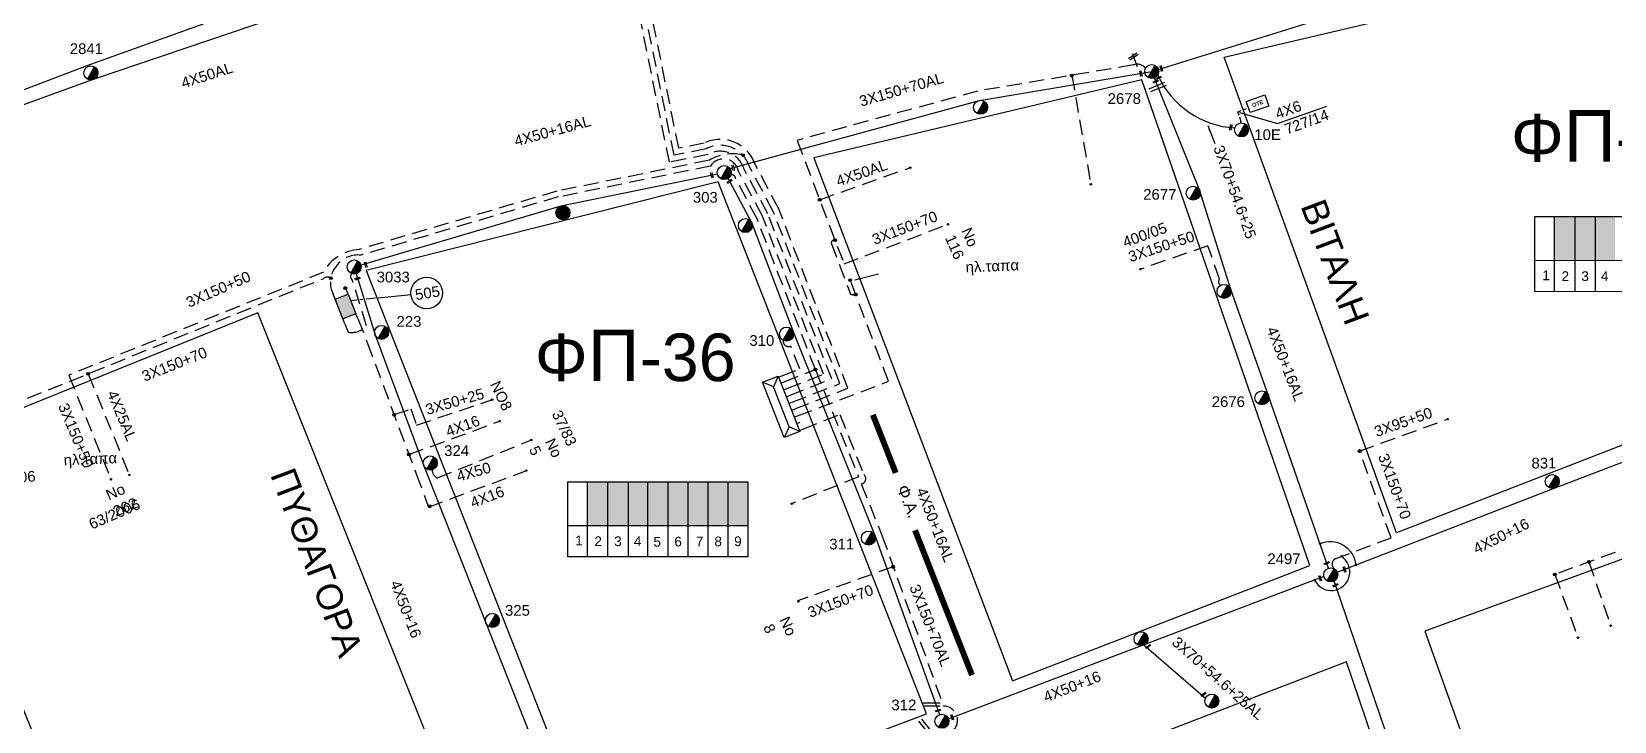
# Model space of a CAD drawing. Header units: millimetres. Extents: x 1421 to 13344, y 800 to 1949.
# Drawn here: x 12440.4 to 12706.8, y 1498.9 to 1615 of the extents above; entities that cross this region are included whole.
import ezdxf

# ---------------------------------------------------------------- set-up
doc = ezdxf.new("R2010")
doc.units = ezdxf.units.MM
doc.linetypes.add('DASHED', pattern=[19.05, 12.7, -6.35])
for name, color, linetype in [('Link Box 4 Διευθύνσεων', 7, 'Continuous'), ('Pillar OTE', 7, 'Continuous'), ('Άγνωστα', 7, 'Continuous'), ('Γυμνά εναέρια ΧΤ και ΦΟΠ (3Φ)   4x50+16AL', 7, 'Continuous'), ('Εναέρια παροχή ΧΤ 4x16', 7, 'SYN_LINE'), ('Επιγραφές - Σχήματα', 7, 'Continuous'), ('Καλωδια ΧΤ  3X95+50', 7, 'Continuous'), ('Καλώδια ΧΤ   3x150+50CU', 7, 'DASHED'), ('Καλώδια ΧΤ   3x150+70AL', 7, 'DASHED'), ('Καλώδια ΧΤ   3x150AL+50CU', 7, 'DASHED'), ('Μηχανική τομή', 7, 'Continuous'), ('Στύλος Ξύλινος', 7, 'Continuous'), ('Στύλος Ξύλινος @ 1', 7, 'Continuous'), ('Στύλος ΦΜ', 7, 'Continuous'), ('Στύλος ΦΜ @ 1', 7, 'Continuous'), ('Συνδέσεις', 7, 'Continuous'), ('Συνεστραμμένα ΧΤ   3x70+54.6+25 AL', 7, 'SYN_LINE'), ('Τομή', 7, 'Continuous'), ('Υποσταθμός πόλεως', 7, 'Continuous'), ('Υπόβαθρο ΔΕΗ', 7, 'Continuous'), ('Υπόγεια καλώδια Παροχών ΧΤ   4x16AL', 7, 'DASHED'), ('Υπόγεια καλώδια Παροχών ΧΤ   4x50AL', 7, 'DASHED'), ('Υπόγεια καλώδια Παροχών ΧΤ   4x6', 7, 'DASHED')]:
    doc.layers.add(name, color=color, linetype=linetype)
doc.styles.add('arial', font='ARIAL.TTF')
doc.styles.get("Standard").update_dxf_attribs({"font": 'ARIAL.TTF'})
doc.linetypes.add('SYN_LINE', pattern='A,0.5,-0.0001,["/\\/\\/\\/",Standard,S=0.1,R=0,X=0,Y=-0.05],-0.25', length=0.7501)
doc.dimstyles.new('ISO-25', dxfattribs={"dimtxt": 2.5, "dimasz": 2.5, "dimexe": 1.25, "dimexo": 0.625, "dimtad": 1, "dimtxsty": 'Standard', "dimcen": 2.5, "dimadec": 0, "dimazin": 0, "dimtfac": 1, "dimtmove": 0, "dimatfit": 3, "dimfxl": 1, "dimarcsym": 0})

# ---------------------------------------------------------------- blocks, each defined once
blk = doc.blocks.new('LINK BOX 4 ΑΝΑΧΩΡΗΣΕΩΝ')
at = {"layer": 'Link Box 4 Διευθύνσεων', "ltscale": 40}
blk.add_hatch(color=256, dxfattribs=at).paths.add_polyline_path([(-3.54, 0), (-3.54, -4.67), (3.54, -4.67), (3.54, 0)])
for p, q in [((-3.54, 0), (-5.33, 0)), ((5.33, 0), (3.54, 0)), ((-3.54, -4.67), (-5.33, -4.67)), ((5.33, -4.67), (3.54, -4.67))]:
    blk.add_line(p, q, dxfattribs=at)
blk.add_lwpolyline([(-3.54, -4.67), (-3.54, 0), (3.54, 0), (3.54, -4.67)], close=True, dxfattribs=at)
blk = doc.blocks.new('ΥΠΑΡΧΩΝ ΤΣΙΜΕΝΤΕΝΙΟΣ ΣΤΥΛΟΣ')
at = {"layer": 'Στύλος ΦΜ'}
blk.add_hatch(color=7, dxfattribs=at).paths.add_polyline_path([(-1.29, -2.28, 0.574793), (2.62, 0, 0.268822), (1.3, 2.27)])
at = {"layer": 'Στύλος ΦΜ', "color": 7}
blk.add_line((-1.29, -2.28), (1.3, 2.27), dxfattribs=at)
blk.add_circle((0, 0), 2.62, dxfattribs=at)
at = {"layer": 'Στύλος ΦΜ', "flags": 4}
for tag, p in [('ΑΡΙΘΜΟΣ', (-4.68, 8.05)), ('ΤΥΠΟΣ', (-4.91, 3.03))]:
    blk.add_attdef(tag, p, '', height=4, dxfattribs=at)
blk = doc.blocks.new('ΥΠΟΣΤΑΘΜΟΣ ΠΟΛΕΩΣ 9 ΑΝΑΧΩΡΗΣΕΩΝ')
at = {"layer": 'Υποσταθμός πόλεως', "ltscale": 40}
for p, q in [((-9.63, -2.82), (-9.63, -4)), ((-7.12, -2.82), (-7.12, -4)), ((-4.84, -2.82), (-4.84, -4)), ((-2.36, -2.82), (-2.36, -4)), ((0.09, -2.82), (0.09, -4)), ((2.55, -2.82), (2.55, -4)), ((5.02, -2.82), (5.02, -4)), ((7.48, -2.82), (7.48, -4)), ((9.61, -2.82), (9.61, -4))]:
    blk.add_line(p, q, dxfattribs=at)
blk.add_lwpolyline([(-10.02, 2.82), (10.02, 2.82), (10.02, -2.82), (-10.02, -2.82)], close=True, dxfattribs=at)
for points in [[(-7.21, 0), (-10.02, 2.82)], [(-10.02, -2.82), (-7.21, 0)], [(-7.21, 0), (7.21, 0)], [(7.21, 0), (10.02, 2.82)], [(10.02, -2.82), (7.21, 0)]]:
    blk.add_lwpolyline(points, dxfattribs=at)
at = {"layer": 'Υποσταθμός πόλεως', "linetype": 'SYN_LINE', "ltscale": 40, "flags": 1}
for tag, p in [('ΜΕΤΑΣΧΗΜΑΤΙΣΜΟΣ', (10.79, 1.71)), ('ΙΣΧΥΣ', (10.77, -1.08)), ('ΑΡΙΘΜΟΣ', (10.89, -3.8))]:
    blk.add_attdef(tag, p, '', height=1.8, dxfattribs=at)
blk = doc.blocks.new('_ΣΥΝΔΕΣΗ')
at = {"layer": 'Συνδέσεις', "linetype": 'SYN_LINE', "ltscale": 40}
blk.add_hatch(color=256, dxfattribs=at).paths.add_polyline_path([(0.5, -0.01, 1), (-0.5, -0.01, 1)])
at = {"layer": 'Συνδέσεις'}
blk.add_circle((0, -0.01), 0.5, dxfattribs=at)
blk = doc.blocks.new('ΜΗΧΑΝΙΚΗ ΤΟΜΗ')
at = {"layer": 'Μηχανική τομή', "ltscale": 40}
for p, q in [((-1.9, 0.8), (1.9, 0.8)), ((1.9, 0), (-1.9, 0))]:
    blk.add_line(p, q, dxfattribs=at)
blk = doc.blocks.new('ΤΟΜΗ')
at = {"layer": 'Τομή', "ltscale": 40}
for p, q in [((-5.7, 0), (5.7, 0)), ((5.7, -2.3), (-5.7, -2.3))]:
    blk.add_line(p, q, dxfattribs=at)
blk = doc.blocks.new('ΥΠΑΡΧΩΝ ΞΥΛΙΝΟΣ ΣΤΥΛΟΣ')
at = {"layer": 'Στύλος Ξύλινος'}
h = blk.add_hatch(color=7, dxfattribs=at)
h.paths.add_polyline_path([(-2.62, 0, 0.270008), (-1.29, -2.28), (1.3, 2.27, 0.576266)])
h.paths.add_polyline_path([(-1.29, -2.28, 0.574793), (2.62, 0, 0.268822), (1.3, 2.27)])
at = {"layer": 'Στύλος Ξύλινος', "color": 7}
blk.add_line((-1.29, -2.28), (1.3, 2.27), dxfattribs=at)
blk.add_circle((0, 0), 2.62, dxfattribs=at)
at = {"layer": 'Στύλος Ξύλινος', "flags": 4}
for tag, p in [('ΑΡΙΘΜΟΣ', (-4.91, 8.6)), ('ΤΥΠΟΣ', (-4.85, 3.39))]:
    blk.add_attdef(tag, p, '', height=4, dxfattribs=at)
blk = doc.blocks.new('τομή_')
at = {"layer": 'Επιγραφές - Σχήματα'}
for p, q in [((-1.29, -0.22), (0.13, 0.75)), ((-1.08, -0.46), (0.34, 0.51)), ((-0.66, 0.62), (-0.29, -0.37))]:
    blk.add_line(p, q, dxfattribs=at)
blk = doc.blocks.new('PILLAR ΟΤΕ')
at = {"layer": 'Pillar OTE', "ltscale": 40}
blk.add_lwpolyline([(-3.31, 2.02), (3.39, 2.02), (3.39, -1.99), (-3.31, -1.99)], close=True, dxfattribs=at)
at = {"layer": 'Pillar OTE', "insert": (-1.81, 0.71), "char_height": 1.3575, "width": 109.961, "attachment_point": 1}
blk.add_mtext('{\\fArial|b1|i0|c161|p34;OTE}', dxfattribs=at)

msp = doc.modelspace()

# ---------------------------------------------------------------- hatches: boundary and pattern name
at = {"layer": 'Καλώδια ΧΤ   3x150+50CU', "linetype": 'DASHED', "ltscale": 0.2}
h = msp.add_hatch(color=30, dxfattribs=at)
h.dxf.hatch_style = 1
h.paths.add_polyline_path([(12700.16469, 1583.89361), (12696.72481, 1583.89383), (12696.72435, 1576.53324), (12700.16423, 1576.52989)])
h = msp.add_hatch(color=62, dxfattribs=at)
h.dxf.hatch_style = 1
h.paths.add_polyline_path([(12703.60426, 1583.8934), (12700.16469, 1583.89361), (12700.16423, 1576.52989), (12703.60379, 1576.52655)])
h = msp.add_hatch(color=5, dxfattribs=at)
h.dxf.hatch_style = 1
h.paths.add_polyline_path([(12706.90181, 1583.89319), (12703.60426, 1583.8934), (12703.60379, 1576.52655), (12706.90135, 1576.52335)])
h = msp.add_hatch(color=151, dxfattribs=at)
h.dxf.hatch_style = 1
h.paths.add_polyline_path([(12537.36235, 1539.26727), (12533.92247, 1539.26748), (12533.92201, 1531.90689), (12537.36189, 1531.90355)])
h = msp.add_hatch(color=1, dxfattribs=at)
h.dxf.hatch_style = 1
h.paths.add_polyline_path([(12540.80192, 1539.26705), (12537.36235, 1539.26727), (12537.36189, 1531.90355), (12540.80146, 1531.90021)])
h = msp.add_hatch(color=5, dxfattribs=at)
h.dxf.hatch_style = 1
h.paths.add_polyline_path([(12544.09947, 1539.26684), (12540.80192, 1539.26705), (12540.80146, 1531.90021), (12544.09901, 1531.89701)])
h = msp.add_hatch(color=2, dxfattribs=at)
h.dxf.hatch_style = 1
h.paths.add_polyline_path([(12547.48547, 1539.26663), (12544.09947, 1539.26684), (12544.09901, 1531.89701), (12547.48501, 1531.89372)])
h = msp.add_hatch(color=30, dxfattribs=at)
h.dxf.hatch_style = 1
h.paths.add_polyline_path([(12550.88212, 1539.26642), (12547.48547, 1539.26663), (12547.48501, 1531.89372), (12550.88165, 1531.89042)])
h = msp.add_hatch(color=85, dxfattribs=at)
h.dxf.hatch_style = 1
h.paths.add_polyline_path([(12554.21916, 1539.26621), (12550.88212, 1539.26642), (12550.88165, 1531.89042), (12554.2187, 1531.88718)])
h = msp.add_hatch(color=6, dxfattribs=at)
h.dxf.hatch_style = 1
h.paths.add_polyline_path([(12557.60754, 1539.266), (12554.21916, 1539.26621), (12554.2187, 1531.88718), (12557.60708, 1531.88389)])
h = msp.add_hatch(color=173, dxfattribs=at)
h.dxf.hatch_style = 1
h.paths.add_polyline_path([(12560.92764, 1539.26579), (12557.60754, 1539.266), (12557.60708, 1531.88389), (12560.92718, 1531.88066)])

# ---------------------------------------------------------------- linework, layer by layer
at = {"color": 85, "const_width": 1}
for points in [[(12581.95762, 1550.52646), (12585.80051, 1540.74963)], [(12589.05722, 1531.09871), (12598.64293, 1506.71142)]]:
    msp.add_lwpolyline(points, dxfattribs=at)
at = {"layer": 'Pillar OTE', "ltscale": 40}
for points in [[(12693.39611, 1571.25375), (12693.3969, 1583.89403), (12723.72998, 1583.89214), (12723.72919, 1571.22438), (12693.39611, 1571.25467)], [(12696.72402, 1571.25135), (12696.72481, 1583.89383)], [(12700.1639, 1571.24792), (12700.16469, 1583.89361)], [(12703.60346, 1571.24448), (12703.60426, 1583.8934)], [(12693.39644, 1576.53647), (12723.72952, 1576.50701)], [(12530.59377, 1526.6274), (12530.59456, 1539.26769), (12560.92764, 1539.26579), (12560.92685, 1526.59804), (12530.59377, 1526.62833)], [(12533.92168, 1526.62501), (12533.92247, 1539.26748)], [(12537.36156, 1526.62157), (12537.36235, 1539.26727)], [(12540.80113, 1526.61814), (12540.80192, 1539.26705)], [(12544.09868, 1526.61484), (12544.09947, 1539.26684)], [(12547.48468, 1526.61146), (12547.48547, 1539.26663)], [(12550.88132, 1526.60807), (12550.88212, 1539.26642)], [(12554.21837, 1526.60474), (12554.21916, 1539.26621)], [(12557.60675, 1526.60135), (12557.60754, 1539.266)], [(12530.5941, 1531.91012), (12560.92718, 1531.88066)]]:
    msp.add_lwpolyline(points, dxfattribs=at)
at = {"layer": 'Άγνωστα', "color": 5, "linetype": 'DASHED', "ltscale": 0.2}
msp.add_lwpolyline([(12615.4491, 1607.67221), (12618.64573, 1589.31323)], dxfattribs=at)
at = {"layer": 'Άγνωστα', "color": 173, "linetype": 'DASHED', "ltscale": 0.2}
msp.add_lwpolyline([(12449.88021, 1557.44148), (12456.77616, 1540.41338)], dxfattribs=at)
at = {"layer": 'Άγνωστα', "color": 2, "linetype": 'DASHED', "ltscale": 0.2}
msp.add_lwpolyline([(12501.36183, 1550.56306), (12504.20836, 1551.52364), (12505.13567, 1548.77568), (12517.81436, 1553.05417)], dxfattribs=at)
at = {"layer": 'Άγνωστα', "color": 30, "linetype": 'DASHED', "ltscale": 0.2}
for points in [[(12702.49808, 1525.75649), (12706.14606, 1515.0403)], [(12696.75169, 1523.65562), (12700.64448, 1513.00791)]]:
    msp.add_lwpolyline(points, dxfattribs=at)
at = {"layer": 'Γυμνά εναέρια ΧΤ και ΦΟΠ (3Φ)   4x50+16AL', "color": 1, "linetype": 'Continuous', "ltscale": 0.2}
msp.add_lwpolyline([(12557.9121, 1591.9763), (12599.91678, 1603.4488), (12628.89535, 1608.30313), (12659.24281, 1617.73344), (12694.30683, 1624.95283)], dxfattribs=at)
at = {"layer": 'Γυμνά εναέρια ΧΤ και ΦΟΠ (3Φ)   4x50+16AL', "color": 30, "linetype": 'Continuous', "ltscale": 0.2}
for points in [[(12493.18609, 1621.3669), (12450.70702, 1606.94908), (12408.95157, 1591.83978)], [(12692.85123, 1423.15128), (12683.84232, 1451.55689), (12676.81832, 1471.78091), (12669.49764, 1493.67557), (12659.41735, 1523.00718)]]:
    msp.add_lwpolyline(points, dxfattribs=at)
at = {"layer": 'Γυμνά εναέρια ΧΤ και ΦΟΠ (3Φ)   4x50+16AL', "color": 62, "linetype": 'Continuous', "ltscale": 0.2}
for points in [[(12658.67268, 1524.69964), (12648.57919, 1553.72739), (12642.21549, 1571.61559), (12636.92582, 1588.37083), (12628.89535, 1608.30313)], [(12660.12702, 1524.02751), (12696.81208, 1538.22991), (12725.46181, 1549.19635), (12763.78137, 1563.09913), (12785.46823, 1573.13069)]]:
    msp.add_lwpolyline(points, dxfattribs=at)
at = {"layer": 'Γυμνά εναέρια ΧΤ και ΦΟΠ (3Φ)   4x50+16AL', "color": 2, "linetype": 'Continuous', "ltscale": 0.2}
for points in [[(12555.80866, 1591.01223), (12529.44252, 1585.6629), (12494.65074, 1575.4019), (12498.22681, 1563.83544), (12506.38262, 1541.92896), (12516.80591, 1515.49886), (12527.94332, 1487.40045), (12533.67082, 1476.79856)], [(12557.3438, 1590.78591), (12561.59603, 1582.78494), (12568.57773, 1564.38885), (12582.33595, 1530.12361), (12593.18874, 1500.05434)]]:
    msp.add_lwpolyline(points, dxfattribs=at)
at = {"layer": 'Γυμνά εναέρια ΧΤ και ΦΟΠ (3Φ)   4x50+16AL', "color": 151}
msp.add_lwpolyline([(12657.89033, 1523.31378), (12593.92812, 1499.02138)], dxfattribs=at)
at = {"layer": 'Καλωδια ΧΤ  3X95+50', "color": 151, "linetype": 'DASHED', "ltscale": 0.2}
msp.add_lwpolyline([(12663.89066, 1544.4293), (12678.78646, 1549.82616)], dxfattribs=at)
at = {"layer": 'Καλώδια ΧΤ   3x150+50CU', "color": 6, "linetype": 'DASHED', "ltscale": 0.2}
msp.add_lwpolyline([(12567.93022, 1553.78528), (12575.02855, 1556.57151), (12564.28389, 1584.35005), (12560.22922, 1591.9793, 0.475765592), (12554.24291, 1594.36), (12547.70918, 1593.0344), (12539.52695, 1633.36348), (12516.93384, 1627.57304), (12498.41207, 1621.49406, 0.209215752), (12494.32109, 1625.63358), (12491.79239, 1635.86358), (12509.92029, 1640.32864)], format="xyb", dxfattribs=at)
at = {"layer": 'Καλώδια ΧΤ   3x150+50CU', "color": 30, "linetype": 'DASHED', "ltscale": 0.2}
msp.add_lwpolyline([(12560.02195, 1594.26418, 0.189019085), (12554.44174, 1593.37997), (12528.76271, 1588.17004), (12495.50892, 1578.36264, 0.255940622), (12489.45673, 1574.52639, 0.047981839), (12489.45673, 1574.52639), (12446.60289, 1557.1947), (12453.69409, 1539.66119)], format="xyb", dxfattribs=at)
at = {"layer": 'Καλώδια ΧΤ   3x150+50CU', "color": 62, "linetype": 'DASHED', "ltscale": 0.2}
msp.add_lwpolyline([(12640.45664, 1572.30486, -0.454708071), (12640.30516, 1573.37614), (12638.36901, 1578.96819), (12627.00022, 1575.03194)], format="xyb", dxfattribs=at)
at = {"layer": 'Καλώδια ΧΤ   3x150+50CU', "color": 2, "linetype": 'DASHED', "ltscale": 0.2}
for points in [[(12493.08205, 1565.85305), (12493.65507, 1564.40755, 0.252948023), (12496.72339, 1565.5079), (12494.32807, 1573.25535, -0.525536368), (12494.25896, 1574.2917)], [(12566.64021, 1557.07173), (12569.65736, 1558.25603), (12568.14658, 1562.10493, -0.775555418), (12567.02432, 1563.38233)]]:
    msp.add_lwpolyline(points, format="xyb", dxfattribs=at)
msp.add_lwpolyline([(12495.2518, 1566.71318), (12496.85157, 1562.67758), (12505.07442, 1540.59105), (12507.15531, 1535.00177)], dxfattribs=at)
at = {"layer": 'Καλώδια ΧΤ   3x150+50CU', "color": 1, "linetype": 'DASHED', "ltscale": 0.2}
msp.add_lwpolyline([(12572.27314, 1558.138), (12579.52889, 1540.06733), (12568.20847, 1535.52194)], dxfattribs=at)
at = {"layer": 'Καλώδια ΧΤ   3x150+70AL', "color": 85, "linetype": 'DASHED', "ltscale": 0.2}
msp.add_lwpolyline([(12568.82643, 1551.50207), (12577.76992, 1555.01259), (12566.10616, 1585.18291), (12562.0735, 1592.77075, 0.448897201), (12553.57006, 1596.26424), (12549.27157, 1595.39214), (12541.66592, 1632.87936), (12571.5675, 1640.54289, 0.31998564), (12576.52568, 1642.84596), (12598.07982, 1647.02944), (12624.84284, 1653.34598), (12620.42042, 1672.08365)], format="xyb", dxfattribs=at)
at = {"layer": 'Καλώδια ΧΤ   3x150+70AL', "color": 30, "linetype": 'DASHED', "ltscale": 0.2}
msp.add_lwpolyline([(12568.38002, 1552.63936), (12576.40719, 1555.79021), (12565.19502, 1584.76648), (12561.15328, 1592.3714, 0.46029083), (12553.89963, 1595.31073), (12548.49038, 1594.21327), (12540.49689, 1633.61206), (12571.31923, 1641.51158)], format="xyb", dxfattribs=at)
at = {"layer": 'Καλώδια ΧΤ   3x150+70AL', "color": 5, "linetype": 'DASHED', "ltscale": 0.2}
for points in [[(12627.86065, 1608.87119, 0.330894539), (12625.80319, 1609.40667), (12599.54476, 1605.00799), (12569.20653, 1596.72189), (12577.10373, 1575.93818), (12594.62229, 1582.59472)], [(12575.59008, 1579.92177, 0.478127103), (12574.93973, 1579.45034), (12578.20763, 1570.84994, 0.207469894), (12579.06228, 1570.7837)]]:
    msp.add_lwpolyline(points, format="xyb", dxfattribs=at)
at = {"layer": 'Καλώδια ΧΤ   3x150+70AL', "color": 173, "linetype": 'DASHED', "ltscale": 0.2}
for points in [[(12567.47948, 1554.93358), (12573.64802, 1557.35487), (12563.37275, 1583.93362), (12559.34618, 1591.51, 0.677072683), (12554.64058, 1592.39994), (12529.00402, 1587.19862), (12495.7918, 1577.40348, 0.511062118), (12490.77018, 1571.68497), (12491.11844, 1570.80644)], [(12429.0412, 1549.01341), (12489.40479, 1573.42669, -0.292836008), (12490.73303, 1573.59494)]]:
    msp.add_lwpolyline(points, format="xyb", dxfattribs=at)
at = {"layer": 'Καλώδια ΧΤ   3x150+70AL', "color": 1, "linetype": 'DASHED', "ltscale": 0.2}
msp.add_lwpolyline([(12567.02957, 1556.07978), (12572.27314, 1558.138), (12562.46162, 1583.51718), (12558.86314, 1590.28807, 0.415972261), (12558.07956, 1590.95254)], format="xyb", dxfattribs=at)
at = {"layer": 'Καλώδια ΧΤ   3x150+70AL', "color": 5, "linetype": 'DASHED', "ltscale": 0.2}
msp.add_lwpolyline([(12569.28075, 1550.34464), (12584.61465, 1556.17108), (12578.14511, 1573.1975)], dxfattribs=at)
at = {"layer": 'Καλώδια ΧΤ   3x150+70AL', "color": 30, "linetype": 'DASHED', "ltscale": 0.2}
msp.add_lwpolyline([(12741.91784, 1562.06719), (12744.75414, 1554.39571), (12724.11567, 1546.90784), (12728.3593, 1535.21132), (12696.75169, 1523.65562)], dxfattribs=at)
at = {"layer": 'Καλώδια ΧΤ   3x150+70AL', "color": 151, "linetype": 'DASHED', "ltscale": 0.2}
for points in [[(12570.15463, 1548.11831), (12576.38599, 1550.57858), (12580.45687, 1540.43993, -0.649998113), (12579.99855, 1538.89764), (12583.47292, 1530.24462), (12593.85176, 1501.48851, -0.692052941), (12595.37509, 1497.29889)], [(12659.62321, 1524.60174, -0.523838596), (12659.78741, 1526.30739), (12669.18374, 1529.81996), (12663.89066, 1544.4293)]]:
    msp.add_lwpolyline(points, format="xyb", dxfattribs=at)
msp.add_lwpolyline([(12585.35825, 1524.92547), (12569.34309, 1519.23015)], dxfattribs=at)
at = {"layer": 'Συνεστραμμένα ΧΤ   3x70+54.6+25 AL', "color": 151, "ltscale": 15}
msp.add_lwpolyline([(12627.59491, 1511.8078), (12637.95342, 1502.85523)], dxfattribs=at)
at = {"layer": 'Συνεστραμμένα ΧΤ   3x70+54.6+25 AL', "linetype": 'SYN_LINE', "ltscale": 20}
msp.add_arc((12643.73333, 1613.9606), 15.16772, 204.322386, 266.8094744, dxfattribs=at)
at = {"layer": 'Υπόβαθρο ΔΕΗ'}
for points in [[(12397.10806, 1644.30454), (12471.90931, 1668.02725), (12482.47146, 1621.12011), (12449.62184, 1609.27249), (12409.70552, 1594.07223), (12397.10806, 1644.30454)], [(12641.11348, 1610.70761), (12694.43607, 1623.29308), (12758.17061, 1647.64132), (12784.79077, 1574.04706), (12714.31847, 1547.852), (12670.10894, 1530.67775), (12641.11348, 1610.70761)], [(12625.98953, 1610.33987), (12626.42851, 1609.15534)], [(12605.44827, 1505.77459), (12655.52371, 1525.14678), (12627.2181, 1606.89983), (12572.01257, 1593.77007), (12605.44827, 1505.77459)], [(12650.06014, 1599.54775), (12658.3522, 1602.46819)], [(12575.89344, 1538.67679), (12555.89105, 1589.71171), (12496.6349, 1574.7948)], [(12496.6349, 1574.7948), (12534.43727, 1478.84257)], [(12494.03343, 1569.78662), (12495.14068, 1569.8943)], [(12495.60596, 1569.93954), (12496.12045, 1569.98957)], [(12496.66052, 1570.04209), (12498.20551, 1570.19234)], [(12498.70102, 1570.24052), (12504.21276, 1570.77651)], [(12459.79443, 1449.45569), (12516.75848, 1471.88243), (12478.44393, 1567.70751), (12421.19709, 1544.55476), (12459.79443, 1449.45569)], [(12590.98235, 1500.17831), (12575.89693, 1538.66787)], [(12709.48264, 1417.39784), (12761.5859, 1439.92184), (12728.7376, 1533.76758), (12674.89525, 1514.08289), (12709.48264, 1417.39784)], [(12649.09446, 1391.88822), (12694.61035, 1411.83155), (12661.66903, 1508.95585), (12612.15624, 1489.85241), (12649.09446, 1391.88822)], [(12534.43727, 1478.84257), (12590.98101, 1500.1778)]]:
    msp.add_lwpolyline(points, dxfattribs=at)
msp.add_circle((12506.85386, 1571.03335), 2.65356, dxfattribs=at)
for centre, radius, start, end in [((12659.11865, 1524.06709), 3.11837, 205.7286053, 57.2126826), ((12658.91756, 1524.7567), 4.40397, 6.4754364, 112.4282943)]:
    msp.add_arc(centre, radius, start, end, dxfattribs=at)
at = {"layer": 'Υπόγεια καλώδια Παροχών ΧΤ   4x16AL', "color": 2, "linetype": 'DASHED', "ltscale": 0.2}
for points in [[(12503.86545, 1543.83834), (12519.02107, 1549.41872)], [(12507.15531, 1535.00177), (12523.51579, 1541.0928)]]:
    msp.add_lwpolyline(points, dxfattribs=at)
at = {"layer": 'Υπόγεια καλώδια Παροχών ΧΤ   4x50AL', "color": 5, "linetype": 'DASHED', "ltscale": 0.2}
msp.add_lwpolyline([(12573.00201, 1586.733), (12588.34216, 1592.17273)], dxfattribs=at)
at = {"layer": 'Υπόγεια καλώδια Παροχών ΧΤ   4x50AL', "color": 2, "linetype": 'DASHED', "ltscale": 0.2}
msp.add_lwpolyline([(12507.77572, 1541.28021, 0.300079115), (12508.65972, 1539.89001), (12524.50975, 1546.31612)], format="xyb", dxfattribs=at)
at = {"layer": 'Υπόγεια καλώδια Παροχών ΧΤ   4x6', "linetype": 'DASHED', "ltscale": 0.05}
msp.add_lwpolyline([(12643.87875, 1599.64501, -0.326108951), (12643.91734, 1600.03307), (12643.37609, 1601.52698), (12645.12746, 1602.16152)], format="xyb", dxfattribs=at)

# ---------------------------------------------------------------- block references
at = {"layer": 'Link Box 4 Διευθύνσεων', "xscale": 0.4999999999999998, "yscale": 0.4999999999999998, "zscale": 0.4999999999999998, "rotation": 291.6242354727563}
msp.add_blockref('LINK BOX 4 ΑΝΑΧΩΡΗΣΕΩΝ', (12494.26999, 1569.18987), dxfattribs=at)
at = {"layer": 'Pillar OTE', "xscale": 0.4999999999999999, "yscale": 0.4999999999999999, "zscale": 0.4999999999999999, "rotation": 19.34765744872917}
msp.add_blockref('PILLAR ΟΤΕ', (12646.67647, 1602.87075), dxfattribs=at)
at = {"layer": 'Επιγραφές - Σχήματα'}
msp.add_blockref('τομή_', (12626.28371, 1610.70735), dxfattribs=at)
at = {"layer": 'Μηχανική τομή'}
for p, xscale, yscale, zscale, rotation in [((12630.60969, 1608.82774), 0.2499999999999189, 0.2499999999999189, 0.2499999999999189, 102.6794676844389), ((12627.17963, 1607.95644), 0.2499999999999189, 0.2499999999999189, 0.2499999999999189, 102.6794676844389), ((12629.62041, 1606.54074), 0.2499999999999681, 0.2499999999999681, 0.2499999999999681, 24.52614692496657), ((12630.10419, 1607.13163), 0.2499999999999681, 0.2499999999999681, 0.2499999999999681, 24.52614692496657), ((12642.29277, 1598.86145), 0.2499999999999681, 0.2499999999999681, 0.2499999999999681, 73.82725120194756), ((12554.96364, 1590.86248), 0.249999999999919, 0.249999999999919, 0.249999999999919, 105.5651085063016), ((12558.53909, 1592.13071), 0.249999999999919, 0.249999999999919, 0.249999999999919, 102.6794676844389), ((12557.89232, 1589.75382), 0.2499999999999681, 0.2499999999999681, 0.2499999999999681, 36.11407878704492), ((12496.68239, 1575.80472), 0.249999999999919, 0.249999999999919, 0.249999999999919, 105.5651085063016), ((12495.23199, 1573.36582), 0.25, 0.25, 0.25, 19.16884501779563), ((12658.40936, 1525.45691), 0.2499999999999681, 0.2499999999999681, 0.2499999999999681, 24.52614692496657), ((12661.26337, 1524.46196), 0.2500000000002005, 0.2500000000002005, 0.2500000000002005, 286.4757143628348), ((12657.16613, 1522.97001), 0.2500000000002005, 0.2500000000002005, 0.2500000000002005, 286.4757143628348), ((12659.85519, 1521.73841), 0.2499999999999681, 0.2499999999999681, 0.2499999999999681, 24.52614692496657), ((12628.36282, 1511.44414), 0.2499999999999681, 0.2499999999999681, 0.2499999999999681, 36.11407878704492), ((12637.67238, 1503.39815), 0.2499999999999681, 0.2499999999999681, 0.2499999999999681, 36.11407878704492), ((12592.9717, 1500.65569), 0.2499999999999681, 0.2499999999999681, 0.2499999999999681, 17.67848038916355), ((12595.205, 1499.55982), 0.2500000000002005, 0.2500000000002005, 0.2500000000002005, 286.4757143628348)]:
    msp.add_blockref('ΜΗΧΑΝΙΚΗ ΤΟΜΗ', p, dxfattribs=dict(at, xscale=xscale, yscale=yscale, zscale=zscale, rotation=rotation))
at = {"layer": 'Στύλος Ξύλινος @ 1', "ltscale": 40, "xscale": 0.4499999999998181, "yscale": 0.4499999999998181, "zscale": 0.4499999999998181}
msp.add_blockref('ΥΠΑΡΧΩΝ ΞΥΛΙΝΟΣ ΣΤΥΛΟΣ', (12529.78985, 1584.53751), dxfattribs=at)
at = {"layer": 'Στύλος ΦΜ @ 1', "ltscale": 40}
ref = msp.add_blockref('ΥΠΑΡΧΩΝ ΤΣΙΜΕΝΤΕΝΙΟΣ ΣΤΥΛΟΣ', (12450.33224, 1608.06563), dxfattribs=dict(at, xscale=0.4499999999998181, yscale=0.4499999999998181, zscale=0.4499999999998181))
ref.add_attrib('ΤΥΠΟΣ', '2841', (12446.77054, 1611.24533), dxfattribs={"layer": 'Στύλος ΦΜ', "height": 1.8, "flags": 4})
ref = msp.add_blockref('ΥΠΑΡΧΩΝ ΤΣΙΜΕΝΤΕΝΙΟΣ ΣΤΥΛΟΣ', (12628.89308, 1608.30443), dxfattribs=dict(at, xscale=0.4499999999998181, yscale=0.4499999999998181, zscale=0.4499999999998181))
ref.add_attrib('ΤΥΠΟΣ', '2678', (12621.48488, 1602.85623), dxfattribs={"layer": 'Στύλος ΦΜ', "height": 1.8, "flags": 4})
at = {"layer": 'Στύλος ΦΜ @ 1', "ltscale": 40, "xscale": 0.4499999999998181, "yscale": 0.4499999999998181, "zscale": 0.4499999999998181}
for p in [(12600.08635, 1602.2833), (12641.07936, 1571.30518), (12567.43426, 1564.10669), (12627.09857, 1512.82943), (12639.01833, 1502.35213)]:
    msp.add_blockref('ΥΠΑΡΧΩΝ ΤΣΙΜΕΝΤΕΝΙΟΣ ΣΤΥΛΟΣ', p, dxfattribs=at)
at = {"layer": 'Στύλος ΦΜ @ 1', "ltscale": 40}
ref = msp.add_blockref('ΥΠΑΡΧΩΝ ΤΣΙΜΕΝΤΕΝΙΟΣ ΣΤΥΛΟΣ', (12644.01645, 1598.47531), dxfattribs=dict(at, xscale=0.4499999999998181, yscale=0.4499999999998181, zscale=0.4499999999998181))
ref.add_attrib('ΑΡΙΘΜΟΣ', '10Ε', (12646.16078, 1596.77667), dxfattribs={"layer": 'Στύλος ΦΜ', "height": 1.8, "flags": 4})
ref = msp.add_blockref('ΥΠΑΡΧΩΝ ΤΣΙΜΕΝΤΕΝΙΟΣ ΣΤΥΛΟΣ', (12556.95229, 1591.29373), dxfattribs=dict(at, xscale=0.4499999999998181, yscale=0.4499999999998181, zscale=0.4499999999998181))
ref.add_attrib('ΤΥΠΟΣ', '303', (12551.65712, 1586.23337), dxfattribs={"layer": 'Στύλος ΦΜ', "height": 1.8, "flags": 4})
ref = msp.add_blockref('ΥΠΑΡΧΩΝ ΤΣΙΜΕΝΤΕΝΙΟΣ ΣΤΥΛΟΣ', (12635.88302, 1587.82338), dxfattribs=dict(at, xscale=0.4499999999998181, yscale=0.4499999999998181, zscale=0.4499999999998181))
ref.add_attrib('ΤΥΠΟΣ', '2677', (12627.46462, 1586.72772), dxfattribs={"layer": 'Στύλος ΦΜ', "height": 1.8, "flags": 4})
ref = msp.add_blockref('ΥΠΑΡΧΩΝ ΤΣΙΜΕΝΤΕΝΙΟΣ ΣΤΥΛΟΣ', (12560.49112, 1582.37711), dxfattribs=dict(at, xscale=0.4499999999998181, yscale=0.4499999999998181, zscale=0.4499999999998181))
ref.add_attrib('ΤΥΠΟΣ', '310', (12561.16644, 1562.13364), dxfattribs={"layer": 'Στύλος ΦΜ', "height": 1.8, "flags": 4})
ref = msp.add_blockref('ΥΠΑΡΧΩΝ ΤΣΙΜΕΝΤΕΝΙΟΣ ΣΤΥΛΟΣ', (12494.64847, 1575.40319), dxfattribs=dict(at, xscale=0.4499999999998181, yscale=0.4499999999998181, zscale=0.4499999999998181))
ref.add_attrib('ΤΥΠΟΣ', '3033', (12498.41944, 1572.81353), dxfattribs={"layer": 'Στύλος ΦΜ', "height": 1.8, "flags": 4})
ref = msp.add_blockref('ΥΠΑΡΧΩΝ ΤΣΙΜΕΝΤΕΝΙΟΣ ΣΤΥΛΟΣ', (12499.2589, 1564.40282), dxfattribs=dict(at, xscale=0.4499999999998181, yscale=0.4499999999998181, zscale=0.4499999999998181))
ref.add_attrib('ΤΥΠΟΣ', '223', (12501.77675, 1565.34093), dxfattribs={"layer": 'Στύλος ΦΜ', "height": 1.8, "flags": 4})
ref = msp.add_blockref('ΥΠΑΡΧΩΝ ΤΣΙΜΕΝΤΕΝΙΟΣ ΣΤΥΛΟΣ', (12647.45513, 1553.37579), dxfattribs=dict(at, xscale=0.4499999999998181, yscale=0.4499999999998181, zscale=0.4499999999998181))
ref.add_attrib('ΤΥΠΟΣ', '2676', (12638.99739, 1551.83649), dxfattribs={"layer": 'Στύλος ΦΜ', "height": 1.8, "flags": 4})
ref = msp.add_blockref('ΥΠΑΡΧΩΝ ΤΣΙΜΕΝΤΕΝΙΟΣ ΣΤΥΛΟΣ', (12507.45599, 1542.41374), dxfattribs=dict(at, xscale=0.4499999999998181, yscale=0.4499999999998181, zscale=0.4499999999998181))
ref.add_attrib('ΤΥΠΟΣ', '324', (12509.79564, 1543.60288), dxfattribs={"layer": 'Στύλος ΦΜ', "height": 1.8, "flags": 4})
ref = msp.add_blockref('ΥΠΑΡΧΩΝ ΤΣΙΜΕΝΤΕΝΙΟΣ ΣΤΥΛΟΣ', (12696.32964, 1539.30434), dxfattribs=dict(at, xscale=0.4499999999998181, yscale=0.4499999999998181, zscale=0.4499999999998181))
ref.add_attrib('ΤΥΠΟΣ', '831', (12692.81954, 1541.49136), dxfattribs={"layer": 'Στύλος ΦΜ', "height": 1.8, "flags": 4})
ref = msp.add_blockref('ΥΠΑΡΧΩΝ ΤΣΙΜΕΝΤΕΝΙΟΣ ΣΤΥΛΟΣ', (12581.20827, 1529.78379), dxfattribs=dict(at, xscale=0.4499999999998181, yscale=0.4499999999998181, zscale=0.4499999999998181))
ref.add_attrib('ΤΥΠΟΣ', '311', (12574.60928, 1527.86129), dxfattribs={"layer": 'Στύλος ΦΜ', "height": 1.8, "flags": 4})
ref = msp.add_blockref('ΥΠΑΡΧΩΝ ΤΣΙΜΕΝΤΕΝΙΟΣ ΣΤΥΛΟΣ', (12659.03765, 1523.57985), dxfattribs=dict(at, xscale=0.4499999999998181, yscale=0.4499999999998181, zscale=0.4499999999998181))
ref.add_attrib('ΤΥΠΟΣ', '2497', (12648.36168, 1525.39485), dxfattribs={"layer": 'Στύλος ΦΜ', "height": 1.8, "flags": 4})
ref = msp.add_blockref('ΥΠΑΡΧΩΝ ΤΣΙΜΕΝΤΕΝΙΟΣ ΣΤΥΛΟΣ', (12517.90874, 1515.91227), dxfattribs=dict(at, xscale=0.4499999999998181, yscale=0.4499999999998181, zscale=0.4499999999998181))
ref.add_attrib('ΤΥΠΟΣ', '325', (12520.03308, 1516.70179), dxfattribs={"layer": 'Στύλος ΦΜ', "height": 1.8, "flags": 4})
ref = msp.add_blockref('ΥΠΑΡΧΩΝ ΤΣΙΜΕΝΤΕΝΙΟΣ ΣΤΥΛΟΣ', (12593.58859, 1498.94652), dxfattribs=dict(at, xscale=0.4499999999998181, yscale=0.4499999999998181, zscale=0.4499999999998181))
ref.add_attrib('ΤΥΠΟΣ', '312', (12585.07617, 1500.79107), dxfattribs={"layer": 'Στύλος ΦΜ', "height": 1.8, "flags": 4})
at = {"layer": 'Συνδέσεις'}
for p, xscale, yscale, zscale in [((12615.45857, 1607.61783), 0.4777242751394019, 0.4777242751394019, 0.4777242751394019), ((12560.11436, 1594.21467), 0.4777242751394019, 0.4777242751394019, 0.4777242751394019), ((12588.23577, 1592.13538), 0.25, 0.25, 0.25), ((12618.64573, 1589.31323), 0.25, 0.25, 0.25), ((12573.00201, 1586.733), 0.4777242751394019, 0.4777242751394019, 0.4777242751394019), ((12594.62229, 1582.59472), 0.25, 0.25, 0.25), ((12575.59008, 1579.92177), 0.4777242751394019, 0.4777242751394019, 0.4777242751394019), ((12627.00022, 1575.03194), 0.25, 0.25, 0.25), ((12490.72198, 1573.53378), 0.4777242751394019, 0.4777242751394019, 0.4777242751394019), ((12493.14639, 1571.86316), 0.4777242751394019, 0.4777242751394019, 0.4777242751394019), ((12578.14511, 1573.1975), 0.4777242751394019, 0.4777242751394019, 0.4777242751394019), ((12579.06228, 1570.7837), 0.4777242751394019, 0.4777242751394019, 0.4777242751394019), ((12449.87427, 1557.43908), 0.4777242751394019, 0.4777242751394019, 0.4777242751394019), ((12572.27314, 1558.138), 0.4777242751394019, 0.4777242751394019, 0.4777242751394019), ((12501.37375, 1550.53105), 0.4777242751394019, 0.4777242751394019, 0.4777242751394019), ((12517.874, 1553.07227), 0.25, 0.25, 0.25), ((12519.13858, 1549.46636), 0.25, 0.25, 0.25), ((12678.72939, 1549.80549), 0.25, 0.25, 0.25), ((12524.45154, 1546.29252), 0.25, 0.25, 0.25), ((12503.86545, 1543.83834), 0.4777242751394019, 0.4777242751394019, 0.4777242751394019), ((12663.89066, 1544.4293), 0.4777242751394019, 0.4777242751394019, 0.4777242751394019), ((12456.77616, 1540.41338), 0.25, 0.25, 0.25), ((12523.63331, 1541.14044), 0.25, 0.25, 0.25), ((12453.69409, 1539.66119), 0.25, 0.25, 0.25), ((12507.36117, 1535.13102), 0.4777242751394019, 0.4777242751394019, 0.4777242751394019), ((12568.29309, 1535.55592), 0.25, 0.25, 0.25), ((12657.23733, 1528.82754), 0.25, 0.25, 0.25), ((12660.84961, 1526.73989), 0.25, 0.25, 0.25), ((12585.35825, 1524.92547), 0.4777242751394019, 0.4777242751394019, 0.4777242751394019), ((12663.29343, 1525.25337), 0.25, 0.25, 0.25), ((12702.49808, 1525.75649), 0.4777242751394019, 0.4777242751394019, 0.4777242751394019), ((12656.30944, 1522.71337), 0.25, 0.25, 0.25), ((12696.75169, 1523.65562), 0.4777242751394019, 0.4777242751394019, 0.4777242751394019), ((12569.43211, 1519.14448), 0.25, 0.25, 0.25), ((12706.14606, 1515.0403), 0.25, 0.25, 0.25), ((12700.64448, 1513.00791), 0.25, 0.25, 0.25)]:
    msp.add_blockref('_ΣΥΝΔΕΣΗ', p, dxfattribs=dict(at, xscale=xscale, yscale=yscale, zscale=zscale))
at = {"layer": 'Τομή'}
for p, xscale, yscale, zscale, rotation in [((12629.80132, 1605.94532), 0.2499999999999535, 0.2499999999999535, 0.2499999999999535, 22.92285824507862), ((12591.04541, 1498.16859), 0.2499999999999669, 0.2499999999999669, 0.2499999999999669, 308.1680509152084)]:
    msp.add_blockref('ΤΟΜΗ', p, dxfattribs=dict(at, xscale=xscale, yscale=yscale, zscale=zscale, rotation=rotation))
at = {"layer": 'Τομή', "xscale": 0.25, "yscale": 0.25, "zscale": 0.25}
msp.add_blockref('ΤΟΜΗ', (12591.85481, 1502.05961), dxfattribs=at)
at = {"layer": 'Υποσταθμός πόλεως', "xscale": 0.4999999999999997, "yscale": 0.4999999999999997, "zscale": 0.4999999999999997, "rotation": 111.431135424659}
msp.add_blockref('ΥΠΟΣΤΑΘΜΟΣ ΠΟΛΕΩΣ 9 ΑΝΑΧΩΡΗΣΕΩΝ', (12566.53332, 1551.8676), dxfattribs=at)

# ---------------------------------------------------------------- texts
at = {"ltscale": 40, "char_height": 4, "width": 67.4273804, "attachment_point": 1, "rotation": 290.6293288, "style": 'arial'}
for s, insert in [('{\\H1.083x;BITAΛH}', (12657.95195, 1587.23537)), ('{\\H1.083x;ΠYΘAΓOPA}', (12484.51254, 1542.00072))]:
    msp.add_mtext(s, dxfattribs=dict(at, insert=insert))
at = {"ltscale": 30, "char_height": 1.63441, "width": 11.2572904, "attachment_point": 1}
for s, insert in [('1', (12694.64227, 1574.81507)), ('2', (12697.88074, 1574.68161)), ('3', (12701.21132, 1574.68161)), ('4', (12704.51483, 1574.68161)), ('1', (12531.83993, 1530.18872)), ('2', (12535.0784, 1530.05526)), ('3', (12538.40898, 1530.05526)), ('4', (12541.71249, 1530.05526)), ('5', (12545.016, 1529.97408)), ('6', (12548.53613, 1530.00115)), ('7', (12552.16458, 1530.00115)), ('8', (12555.27854, 1530.0282)), ('9', (12558.60912, 1530.05526))]:
    msp.add_mtext(s, dxfattribs=dict(at, insert=insert))
at = {"layer": 'Άγνωστα', "color": 7, "char_height": 1.8, "attachment_point": 1}
for s, gutter_width, insert, rotation in [('4Χ6', 1.77997, (12649.47569, 1601.95711), 20.006527), ('727/14', 1.77997, (12651.04642, 1599.36522), 20.006527), ('4X50AL', 12.5, (12575.5533, 1590.62582), 19.0705663), ('3X150+70', 12.5, (12581.61384, 1580.77479), 20.9314049), ('400/05', 1.77997, (12623.80264, 1580.34767), 20.006527), ('3X150+50', 12.5, (12624.76373, 1577.91803), 18.1960684), ('3X150+50', 12.5, (12466.12346, 1570.16984), 23.5861875), ('505', 12.5, (12504.77082, 1571.5984), 9.0165632), ('3X150+70', 12.5, (12458.695, 1557.75207), 21.637527), ('NO8', 12.5, (12519.09934, 1556.44975), 295.4458737), ('4X25AL', 12.5, (12454.66084, 1554.84708), 292.5681617), ('3X50+25', 12.5, (12506.45857, 1552.21828), 16.1261665), ('37/83', 1.77997, (12529.48661, 1551.50327), 295.4458737), ('3X95+50', 12.5, (12666.16162, 1548.46551), 19.5134779), ('3X150+70', 12.5, (12668.64843, 1544.22186), 290.0960211), ('63/2006', 12.5, (12431.87598, 1540.45953), 4.1562915), ('4X50', 12.5, (12511.68893, 1540.9749), 16.1261665), ('63/2006', 12.5, (12449.76639, 1532.84343), 23.454916), ('4X50+16', 12.5, (12682.78071, 1528.65287), 26.6279846), ('4X50+16', 12.5, (12502.3437, 1522.86079), 291.3321964), ('3X150+70', 12.5, (12570.78428, 1518.02166), 20.2094517), ('4X50+16', 12.5, (12610.44429, 1503.78269), 21.3771055)]:
    msp.add_mtext_dynamic_manual_height_columns(s, width=1.8, gutter_width=gutter_width, heights=[0.04535], dxfattribs=dict(at, insert=insert, rotation=rotation))
at = {"layer": 'Άγνωστα', "color": 7}
note = msp.add_mtext_dynamic_manual_height_columns('No ', width=1.8, gutter_width=1.87625, heights=[0.04535, 0], dxfattribs=dict(at, insert=(12596.96971, 1585.62539), char_height=1.8, attachment_point=1, rotation=293.7881516))
for column, words in zip(note.columns.linked_columns, ['116']):
    column.text = words
note = msp.add_mtext_dynamic_manual_height_columns('ηλ.ταπα\\P', width=1.8, gutter_width=12.5, heights=[0.04535, 0], dxfattribs=dict(at, insert=(12583.24167, 1575.66629), char_height=1.8, attachment_point=1, rotation=2.4309439))
for column, words in zip(note.columns.linked_columns, ['\\P']):
    column.text = words
note = msp.add_mtext_dynamic_manual_height_columns('No ', width=1.8, gutter_width=1.77997, heights=[0.04535, 0], dxfattribs=dict(at, insert=(12526.81487, 1550.02761), char_height=1.8, attachment_point=1, rotation=295.4458737))
for column, words in zip(note.columns.linked_columns, ['5']):
    column.text = words
note = msp.add_mtext_dynamic_manual_height_columns('ηλ.ταπα\\P', width=1.8, gutter_width=12.5, heights=[0.04535, 0], dxfattribs=dict(at, insert=(12431.41866, 1543.20115), char_height=1.8, attachment_point=1, rotation=2.4309439))
for column, words in zip(note.columns.linked_columns, ['\\P']):
    column.text = words
note = msp.add_mtext_dynamic_manual_height_columns('No ', width=1.8, gutter_width=1.96637, heights=[0.04535, 0], dxfattribs=dict(at, insert=(12449.17058, 1536.22693), char_height=1.8, attachment_point=1, rotation=23.5861875))
for column, words in zip(note.columns.linked_columns, ['262']):
    column.text = words
note = msp.add_mtext_dynamic_manual_height_columns('No ', width=1.8, gutter_width=1.91161, heights=[0.04535, 0], dxfattribs=dict(at, insert=(12566.29252, 1520.16246), char_height=1.8, attachment_point=1, rotation=294.4199938))
for column, words in zip(note.columns.linked_columns, ['8']):
    column.text = words
at = {"layer": 'Γυμνά εναέρια ΧΤ και ΦΟΠ (3Φ)   4x50+16AL', "color": 7, "char_height": 1.8, "attachment_point": 1}
for insert, rotation in [((12521.41612, 1597.43489), 15.2514946), ((12649.88513, 1565.57668), 291.3321964), ((12590.90487, 1538.47762), 291.3321964)]:
    msp.add_mtext_dynamic_manual_height_columns('4X50+16AL', width=1.8, gutter_width=12.5, heights=[0.04535], dxfattribs=dict(at, insert=insert, rotation=rotation))
at = {"layer": 'Εναέρια παροχή ΧΤ 4x16', "color": 7, "char_height": 1.8, "attachment_point": 1}
for insert, rotation in [((12509.84008, 1548.48199), 20.0964194), ((12513.97738, 1536.49925), 20.9674509)]:
    msp.add_mtext_dynamic_manual_height_columns('4X16', width=1.8, gutter_width=12.5, heights=[0.04535], dxfattribs=dict(at, insert=insert, rotation=rotation))
at = {"layer": 'Επιγραφές - Σχήματα', "color": 85, "linetype": 'Continuous', "insert": (12587.8173, 1538.98209), "char_height": 2.019182, "width": 8.1175664, "attachment_point": 1, "rotation": 291.7777885}
msp.add_mtext('Φ.Α.', dxfattribs=at)
at = {"layer": 'Καλώδια ΧΤ   3x150+70AL', "color": 7, "char_height": 1.8, "attachment_point": 1}
for s, insert, rotation in [('3X150+70AL', (12579.48867, 1604.10916), 16.1261665), ('3X70+54.6+25', (12640.947, 1596.10467), 289.8326263), ('3X150+70AL', (12589.74482, 1522.19823), 291.9125256)]:
    msp.add_mtext_dynamic_manual_height_columns(s, width=1.8, gutter_width=12.5, heights=[0.04535], dxfattribs=dict(at, insert=insert, rotation=rotation))
at = {"layer": 'Καλώδια ΧΤ   3x150AL+50CU', "color": 7, "insert": (12446.43573, 1552.7018), "char_height": 1.8, "attachment_point": 1, "rotation": 292.5681617}
msp.add_mtext_dynamic_manual_height_columns('3X150+50', width=1.8, gutter_width=12.5, heights=[0.04535], dxfattribs=at)
at = {"layer": 'Συνεστραμμένα ΧΤ   3x70+54.6+25 AL', "color": 7, "insert": (12633.32963, 1513.34709), "char_height": 1.8, "attachment_point": 1, "rotation": 318.5596002}
msp.add_mtext_dynamic_manual_height_columns('3X70+54.6+25AL', width=1.8, gutter_width=12.5, heights=[0.04535], dxfattribs=at)
at = {"layer": 'Υπόβαθρο ΔΕΗ', "char_height": 8, "attachment_point": 1}
for s, insert in [('Φ{\\H1.0833x;Π}-47', (12689.36215, 1601.81758)), ('Φ{\\H1.0833x;Π}-36', (12525.04464, 1564.86649))]:
    msp.add_mtext_dynamic_manual_height_columns(s, width=84.657329, gutter_width=12.5, heights=[0], dxfattribs=dict(at, insert=insert))
at = {"layer": 'Υπόγεια καλώδια Παροχών ΧΤ   4x50AL', "color": 7, "insert": (12465.32876, 1607.17109), "char_height": 1.8, "attachment_point": 1, "rotation": 17.798504}
msp.add_mtext_dynamic_manual_height_columns('4X50AL', width=1.8, gutter_width=12.5, heights=[0.04535], dxfattribs=at)

# ---------------------------------------------------------------- leaders
at = {"layer": 'Επιγραφές - Σχήματα', "ltscale": 40}
for points in [[(12643.68549, 1601.43318), (12650.06014, 1599.54775)], [(12638.3275, 1599.20122), (12639.51358, 1596.20295)], [(12578.93849, 1573.24581), (12582.91649, 1574.26795)]]:
    msp.add_leader(points, dimstyle='ISO-25', override={"dimasz": 1, "dimtad": 0}, dxfattribs=at)

doc.saveas('drawing.dxf')
